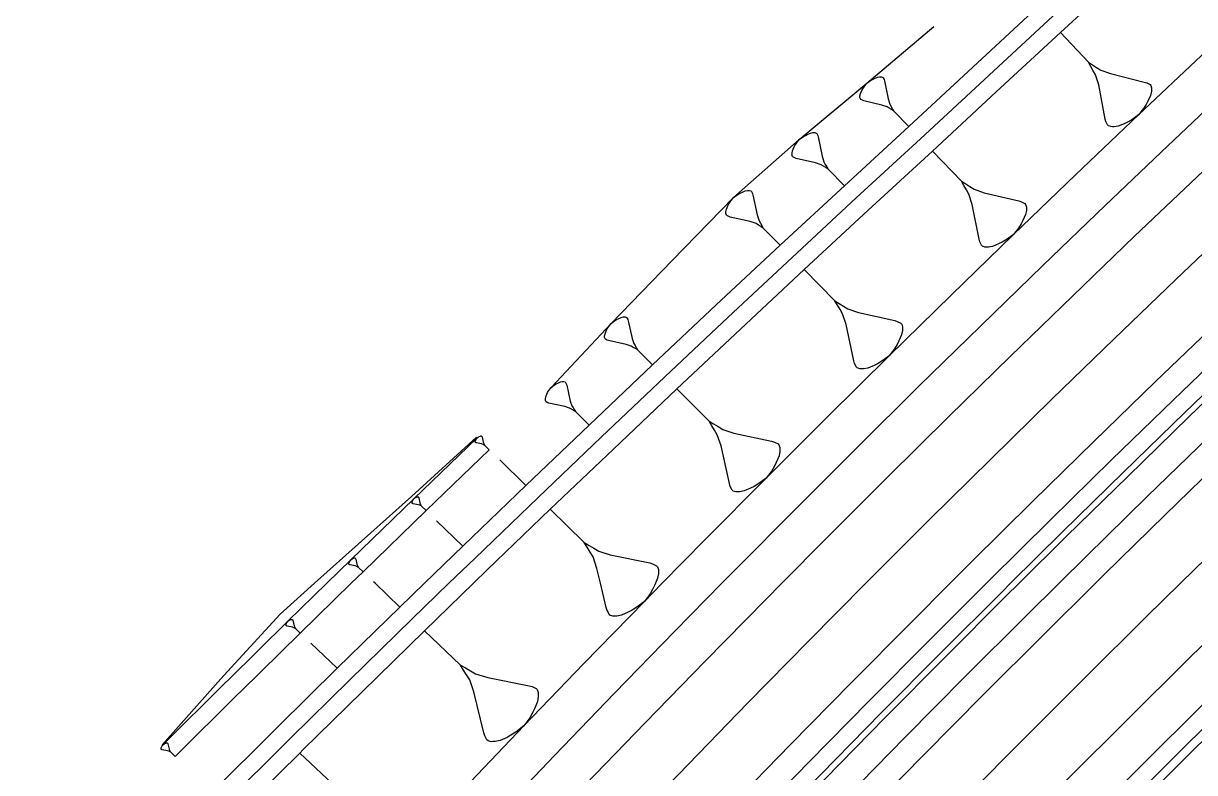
# Model space of a CAD drawing. Extents: x 386614 to 387594, y 803230 to 804419.
# Drawn here: x 387400 to 387468.7, y 804288.9 to 804332.8 of the extents above; entities that cross this region are included whole.
import ezdxf

# ---------------------------------------------------------------- set-up
doc = ezdxf.new("R2010")
doc.units = 0
doc.layers.get('0').update_dxf_attribs({"linetype": 'CONTINUOUS'})

msp = doc.modelspace()

# ---------------------------------------------------------------- linework, layer by layer
at = {"color": 7}
for p, q in [((387449.4935, 804329.3391), (387453.4334, 804332.6629)), ((387460.8513, 804332.3122), (387462.5048, 804330.5675)), ((387462.5048, 804330.5675), (387462.7436, 804330.4153)), ((387462.6439, 804330.3208), (387462.5048, 804330.5675)), ((387462.783, 804330.0742), (387462.6439, 804330.3208)), ((387462.7436, 804330.4153), (387462.9824, 804330.2632)), ((387449.8327, 804329.5654), (387449.9368, 804329.6151)), ((387449.8327, 804329.5654), (387449.9368, 804329.6151)), ((387449.9368, 804329.6151), (387450.1186, 804329.6893)), ((387449.9368, 804329.6151), (387450.1186, 804329.6893)), ((387450.1186, 804329.6893), (387450.2479, 804329.7129)), ((387450.1186, 804329.6893), (387450.2479, 804329.7129)), ((387450.2479, 804329.7129), (387450.2995, 804329.712)), ((387450.2479, 804329.7129), (387450.2995, 804329.712)), ((387450.2995, 804329.712), (387450.3511, 804329.7111)), ((387450.2995, 804329.712), (387450.3511, 804329.7111)), ((387450.3511, 804329.7111), (387450.428, 804329.684)), ((387450.3511, 804329.7111), (387450.428, 804329.684)), ((387450.428, 804329.684), (387450.4533, 804329.6578)), ((387450.428, 804329.684), (387450.4533, 804329.6578)), ((387450.4533, 804329.6578), (387450.5031, 804329.5537)), ((387450.4533, 804329.6578), (387450.5031, 804329.5537)), ((387462.9221, 804329.8276), (387462.783, 804330.0742)), ((387463.1006, 804329.2398), (387462.9221, 804329.8276)), ((387462.9824, 804330.2632), (387463.2212, 804330.111)), ((387463.2212, 804330.111), (387463.7985, 804329.9012)), ((387463.7985, 804329.9012), (387465.7772, 804329.4108)), ((387449.2023, 804328.9057), (387449.2557, 804329.008)), ((387449.2023, 804328.9057), (387449.2557, 804329.008)), ((387449.2557, 804329.008), (387449.3353, 804329.1355)), ((387449.2557, 804329.008), (387449.3353, 804329.1355)), ((387449.3353, 804329.1355), (387449.4935, 804329.3391)), ((387449.3353, 804329.1355), (387449.4935, 804329.3391)), ((387449.4935, 804329.3391), (387449.7025, 804329.4902)), ((387449.4935, 804329.3391), (387449.7025, 804329.4902)), ((387449.7025, 804329.4902), (387449.8327, 804329.5654)), ((387449.7025, 804329.4902), (387449.8327, 804329.5654)), ((387450.5031, 804329.5537), (387450.5275, 804329.4759)), ((387450.5031, 804329.5537), (387450.5275, 804329.4759)), ((387450.5275, 804329.4759), (387450.7412, 804328.4148)), ((387450.5275, 804329.4759), (387450.7412, 804328.4148)), ((387463.4841, 804327.2377), (387463.1006, 804329.2398)), ((387465.7772, 804329.4108), (387465.9215, 804329.3583)), ((387465.9215, 804329.3583), (387466.1131, 804329.256)), ((387466.1131, 804329.256), (387466.1603, 804329.2062)), ((387466.1603, 804329.2062), (387466.2049, 804329.0592)), ((387466.2023, 804328.9621), (387466.1997, 804328.865)), ((387466.2049, 804329.0592), (387466.2023, 804328.9621)), ((387449.0921, 804328.495), (387449.0929, 804328.5466)), ((387449.0921, 804328.495), (387449.0929, 804328.5466)), ((387449.1165, 804328.4172), (387449.0921, 804328.495)), ((387449.1165, 804328.4172), (387449.0921, 804328.495)), ((387449.0929, 804328.5466), (387449.0938, 804328.5981)), ((387449.0929, 804328.5466), (387449.0938, 804328.5981)), ((387449.0938, 804328.5981), (387449.1219, 804328.7266)), ((387449.0938, 804328.5981), (387449.1219, 804328.7266)), ((387449.1418, 804328.391), (387449.1165, 804328.4172)), ((387449.1418, 804328.391), (387449.1165, 804328.4172)), ((387449.1219, 804328.7266), (387449.2023, 804328.9057)), ((387449.1219, 804328.7266), (387449.2023, 804328.9057)), ((387449.2441, 804328.3376), (387449.1418, 804328.391)), ((387449.2441, 804328.3376), (387449.1418, 804328.391)), ((387449.321, 804328.3105), (387449.2441, 804328.3376)), ((387449.321, 804328.3105), (387449.2441, 804328.3376)), ((387450.374, 804328.0601), (387449.321, 804328.3105)), ((387450.374, 804328.0601), (387449.321, 804328.3105)), ((387450.7412, 804328.4148), (387450.839, 804328.1037)), ((387450.7412, 804328.4148), (387450.839, 804328.1037)), ((387465.9899, 804328.2877), (387465.8876, 804328.0961)), ((387466.1447, 804328.6236), (387465.9899, 804328.2877)), ((387466.1997, 804328.865), (387466.1447, 804328.6236)), ((387450.6816, 804327.9516), (387450.374, 804328.0601)), ((387450.6816, 804327.9516), (387450.374, 804328.0601)), ((387450.8092, 804327.8721), (387450.6816, 804327.9516)), ((387450.8092, 804327.8721), (387450.6816, 804327.9516)), ((387450.9368, 804327.7925), (387450.8092, 804327.8721)), ((387450.9368, 804327.7925), (387450.8092, 804327.8721)), ((387450.839, 804328.1037), (387450.9141, 804327.9734)), ((387450.839, 804328.1037), (387450.9141, 804327.9734)), ((387450.9141, 804327.9734), (387450.9892, 804327.8432)), ((387450.9141, 804327.9734), (387450.9892, 804327.8432)), ((387451.0643, 804327.7129), (387450.9368, 804327.7925)), ((387451.0643, 804327.7129), (387450.9368, 804327.7925)), ((387450.9892, 804327.8432), (387451.0643, 804327.7129)), ((387450.9892, 804327.8432), (387451.0643, 804327.7129)), ((387451.9511, 804326.7949), (387451.0643, 804327.7129)), ((387451.9511, 804326.7949), (387451.0643, 804327.7129)), ((387465.7354, 804327.8573), (387465.4337, 804327.4768)), ((387465.8876, 804328.0961), (387465.7354, 804327.8573)), ((387463.5287, 804327.0907), (387463.4841, 804327.2377)), ((387463.6206, 804326.894), (387463.5287, 804327.0907)), ((387463.6678, 804326.8441), (387463.6206, 804326.894)), ((387464.5941, 804326.965), (387464.2504, 804326.8285)), ((387464.7909, 804327.0568), (387464.5941, 804326.965)), ((387465.0375, 804327.1959), (387464.7909, 804327.0568)), ((387465.4337, 804327.4768), (387465.0375, 804327.1959)), ((387445.5296, 804326.0352), (387445.7527, 804326.1982)), ((387445.7527, 804326.1982), (387445.8919, 804326.2794)), ((387445.8919, 804326.2794), (387446.0031, 804326.3332)), ((387446.0031, 804326.3332), (387446.1975, 804326.4137)), ((387446.1975, 804326.4137), (387446.336, 804326.4396)), ((387446.336, 804326.4396), (387446.3913, 804326.4389)), ((387446.3913, 804326.4389), (387446.4465, 804326.4382)), ((387446.4465, 804326.4382), (387446.5291, 804326.4095)), ((387446.5291, 804326.4095), (387446.5564, 804326.3815)), ((387446.5564, 804326.3815), (387446.6102, 804326.2703)), ((387446.6102, 804326.2703), (387446.6368, 804326.1871)), ((387446.6368, 804326.1871), (387446.8712, 804325.0512)), ((387463.8121, 804326.7916), (387463.6678, 804326.8441)), ((387463.9092, 804326.789), (387463.8121, 804326.7916)), ((387464.0063, 804326.7864), (387463.9092, 804326.789)), ((387464.2504, 804326.8285), (387464.0063, 804326.7864)), ((387445.1345, 804325.377), (387445.2198, 804325.5694)), ((387445.2198, 804325.5694), (387445.2765, 804325.6792)), ((387445.2765, 804325.6792), (387445.3611, 804325.8163)), ((387445.3611, 804325.8163), (387445.5296, 804326.0352)), ((387445.1037, 804325.1287), (387445.1044, 804325.184)), ((387445.1303, 804325.0455), (387445.1037, 804325.1287)), ((387445.1044, 804325.184), (387445.1051, 804325.2392)), ((387445.1051, 804325.2392), (387445.1345, 804325.377)), ((387445.1576, 804325.0175), (387445.1303, 804325.0455)), ((387445.2674, 804324.9609), (387445.1576, 804325.0175)), ((387445.35, 804324.9322), (387445.2674, 804324.9609)), ((387446.4796, 804324.6693), (387445.35, 804324.9322)), ((387446.8712, 804325.0512), (387446.9775, 804324.7183)), ((387453.3405, 804325.3564), (387455.0522, 804323.5843)), ((387453.3405, 804325.3564), (387455.0522, 804323.5843)), ((387446.8097, 804324.5546), (387446.4796, 804324.6693)), ((387446.9468, 804324.47), (387446.8097, 804324.5546)), ((387447.0839, 804324.3854), (387446.9468, 804324.47)), ((387446.9775, 804324.7183), (387447.0587, 804324.5791)), ((387447.0587, 804324.5791), (387447.1398, 804324.44)), ((387447.221, 804324.3008), (387447.0839, 804324.3854)), ((387447.1398, 804324.44), (387447.221, 804324.3008)), ((387448.1758, 804323.3217), (387447.221, 804324.3008)), ((387455.0522, 804323.5843), (387455.2985, 804323.4307)), ((387455.1972, 804323.3329), (387455.0522, 804323.5843)), ((387455.0522, 804323.5843), (387455.2985, 804323.4307)), ((387455.1972, 804323.3329), (387455.0522, 804323.5843)), ((387455.2985, 804323.4307), (387455.5447, 804323.2771)), ((387455.2985, 804323.4307), (387455.5447, 804323.2771)), ((387441.6639, 804322.6262), (387441.8937, 804322.7958)), ((387441.8937, 804322.7958), (387442.0372, 804322.8803)), ((387442.0372, 804322.8803), (387442.1519, 804322.9366)), ((387442.1519, 804322.9366), (387442.3525, 804323.0207)), ((387442.3525, 804323.0207), (387442.4956, 804323.0481)), ((387442.4956, 804323.0481), (387442.5527, 804323.0477)), ((387442.5527, 804323.0477), (387442.6098, 804323.0472)), ((387442.6098, 804323.0472), (387442.6953, 804323.018)), ((387442.6953, 804323.018), (387442.7236, 804322.9892)), ((387442.7236, 804322.9892), (387442.7798, 804322.8745)), ((387442.7798, 804322.8745), (387442.8077, 804322.7886)), ((387442.8077, 804322.7886), (387443.0557, 804321.6155)), ((387455.3422, 804323.0814), (387455.1972, 804323.3329)), ((387455.3422, 804323.0814), (387455.1972, 804323.3329)), ((387455.4872, 804322.83), (387455.3422, 804323.0814)), ((387455.4872, 804322.83), (387455.3422, 804323.0814)), ((387455.6759, 804322.2294), (387455.4872, 804322.83)), ((387455.6759, 804322.2294), (387455.4872, 804322.83)), ((387455.5447, 804323.2771), (387455.791, 804323.1234)), ((387455.5447, 804323.2771), (387455.791, 804323.1234)), ((387455.791, 804323.1234), (387456.3847, 804322.914)), ((387455.791, 804323.1234), (387456.3847, 804322.914)), ((387456.3847, 804322.914), (387458.4174, 804322.4307)), ((387456.3847, 804322.914), (387458.4174, 804322.4307)), ((387441.2586, 804321.9438), (387441.3459, 804322.143)), ((387441.3459, 804322.143), (387441.4039, 804322.2568)), ((387441.4039, 804322.2568), (387441.4907, 804322.399)), ((387441.4907, 804322.399), (387441.6639, 804322.6262)), ((387456.0884, 804320.1811), (387455.6759, 804322.2294)), ((387456.0884, 804320.1811), (387455.6759, 804322.2294)), ((387458.4174, 804322.4307), (387458.5659, 804322.3784)), ((387458.4174, 804322.4307), (387458.5659, 804322.3784)), ((387458.5659, 804322.3784), (387458.7632, 804322.2754)), ((387458.5659, 804322.3784), (387458.7632, 804322.2754)), ((387458.7632, 804322.2754), (387458.8121, 804322.2248)), ((387458.7632, 804322.2754), (387458.8121, 804322.2248)), ((387458.8121, 804322.2248), (387458.8593, 804322.0746)), ((387458.8121, 804322.2248), (387458.8593, 804322.0746)), ((387458.8593, 804322.0746), (387458.8576, 804321.9751)), ((387458.8593, 804322.0746), (387458.8576, 804321.9751)), ((387441.2281, 804321.6869), (387441.2285, 804321.7441)), ((387441.256, 804321.601), (387441.2281, 804321.6869)), ((387441.2285, 804321.7441), (387441.229, 804321.8012)), ((387441.229, 804321.8012), (387441.2586, 804321.9438)), ((387441.2843, 804321.5722), (387441.256, 804321.601)), ((387441.3981, 804321.5142), (387441.2843, 804321.5722)), ((387441.4836, 804321.485), (387441.3981, 804321.5142)), ((387442.6526, 804321.2188), (387441.4836, 804321.485)), ((387443.0557, 804321.6155), (387443.1672, 804321.2719)), ((387458.8017, 804321.6276), (387458.6464, 804321.2818)), ((387458.8017, 804321.6276), (387458.6464, 804321.2818)), ((387458.8558, 804321.8755), (387458.8017, 804321.6276)), ((387458.8558, 804321.8755), (387458.8017, 804321.6276)), ((387458.8576, 804321.9751), (387458.8558, 804321.8755)), ((387458.8576, 804321.9751), (387458.8558, 804321.8755)), ((387442.9945, 804321.1018), (387442.6526, 804321.2188)), ((387443.1367, 804321.015), (387442.9945, 804321.1018)), ((387443.2788, 804320.9282), (387443.1367, 804321.015)), ((387443.1672, 804321.2719), (387443.2518, 804321.1284)), ((387443.2518, 804321.1284), (387443.3364, 804320.9849)), ((387443.4209, 804320.8414), (387443.2788, 804320.9282)), ((387443.3364, 804320.9849), (387443.4209, 804320.8414)), ((387444.4128, 804319.8339), (387443.4209, 804320.8414)), ((387458.3898, 804320.8382), (387458.0843, 804320.4452)), ((387458.3898, 804320.8382), (387458.0843, 804320.4452)), ((387458.5434, 804321.0844), (387458.3898, 804320.8382)), ((387458.5434, 804321.0844), (387458.3898, 804320.8382)), ((387458.6464, 804321.2818), (387458.5434, 804321.0844)), ((387458.6464, 804321.2818), (387458.5434, 804321.0844)), ((387456.1356, 804320.031), (387456.0884, 804320.1811)), ((387456.1356, 804320.031), (387456.0884, 804320.1811)), ((387456.2317, 804319.8302), (387456.1356, 804320.031)), ((387456.2317, 804319.8302), (387456.1356, 804320.031)), ((387457.4295, 804320.0085), (387457.2288, 804319.9124)), ((387457.4295, 804320.0085), (387457.2288, 804319.9124)), ((387457.681, 804320.1535), (387457.4295, 804320.0085)), ((387457.681, 804320.1535), (387457.4295, 804320.0085)), ((387458.0843, 804320.4452), (387457.681, 804320.1535)), ((387458.0843, 804320.4452), (387457.681, 804320.1535)), ((387456.2806, 804319.7795), (387456.2317, 804319.8302)), ((387456.2806, 804319.7795), (387456.2317, 804319.8302)), ((387456.429, 804319.7272), (387456.2806, 804319.7795)), ((387456.429, 804319.7272), (387456.2806, 804319.7795)), ((387456.5286, 804319.7254), (387456.429, 804319.7272)), ((387456.5286, 804319.7254), (387456.429, 804319.7272)), ((387456.6281, 804319.7237), (387456.5286, 804319.7254)), ((387456.6281, 804319.7237), (387456.5286, 804319.7254)), ((387456.8778, 804319.7692), (387456.6281, 804319.7237)), ((387456.8778, 804319.7692), (387456.6281, 804319.7237)), ((387457.2288, 804319.9124), (387456.8778, 804319.7692)), ((387457.2288, 804319.9124), (387456.8778, 804319.7692)), ((387445.816, 804318.4087), (387447.6151, 804316.5812)), ((387447.6151, 804316.5812), (387447.8729, 804316.4238)), ((387447.7685, 804316.321), (387447.6151, 804316.5812)), ((387447.9219, 804316.0607), (387447.7685, 804316.321)), ((387447.8729, 804316.4238), (387448.1308, 804316.2663)), ((387448.0753, 804315.8004), (387447.9219, 804316.0607)), ((387448.1308, 804316.2663), (387448.3886, 804316.1089)), ((387448.3886, 804316.1089), (387449.0087, 804315.8968)), ((387449.0087, 804315.8968), (387451.1292, 804315.4139)), ((387434.3331, 804315.0459), (387434.4835, 804315.2471)), ((387434.4835, 804315.2471), (387434.6842, 804315.3981)), ((387434.6842, 804315.3981), (387434.8096, 804315.4737)), ((387434.8096, 804315.4737), (387434.91, 804315.5241)), ((387434.91, 804315.5241), (387435.0857, 804315.5998)), ((387435.0857, 804315.5998), (387435.2113, 804315.6251)), ((387435.2113, 804315.6251), (387435.2615, 804315.6252)), ((387435.2615, 804315.6252), (387435.3117, 804315.6253)), ((387435.3117, 804315.6253), (387435.3871, 804315.6003)), ((387435.3871, 804315.6003), (387435.4123, 804315.5752)), ((387435.4123, 804315.5752), (387435.4627, 804315.4748)), ((387435.4627, 804315.4748), (387435.4879, 804315.3995)), ((387435.4879, 804315.3995), (387435.7158, 804314.3701)), ((387448.2777, 804315.1771), (387448.0753, 804315.8004)), ((387448.7274, 804313.0493), (387448.2777, 804315.1771)), ((387451.1292, 804315.4139), (387451.2842, 804315.3609)), ((387451.2842, 804315.3609), (387451.4907, 804315.2556)), ((387451.4907, 804315.2556), (387451.5421, 804315.2034)), ((387451.5421, 804315.2034), (387451.5927, 804315.0476)), ((387434.108, 804314.518), (387434.1329, 804314.6437)), ((387434.1081, 804314.4678), (387434.108, 804314.518)), ((387434.1329, 804314.6437), (387434.2079, 804314.8196)), ((387434.2079, 804314.8196), (387434.258, 804314.9202)), ((387434.258, 804314.9202), (387434.3331, 804315.0459)), ((387451.5372, 804314.5817), (387451.3789, 804314.2203)), ((387451.591, 804314.8403), (387451.5372, 804314.5817)), ((387451.5918, 804314.944), (387451.591, 804314.8403)), ((387451.5927, 804315.0476), (387451.5918, 804314.944)), ((387434.1081, 804314.4176), (387434.1081, 804314.4678)), ((387434.1334, 804314.3422), (387434.1081, 804314.4176)), ((387434.1586, 804314.3172), (387434.1334, 804314.3422)), ((387434.2591, 804314.2671), (387434.1586, 804314.3172)), ((387434.3345, 804314.2421), (387434.2591, 804314.2671)), ((387435.3647, 804314.0178), (387434.3345, 804314.2421)), ((387435.6663, 804313.9179), (387435.3647, 804314.0178)), ((387435.792, 804313.8427), (387435.6663, 804313.9179)), ((387435.7158, 804314.3701), (387435.8167, 804314.0688)), ((387435.9177, 804313.7676), (387435.792, 804313.8427)), ((387435.8167, 804314.0688), (387435.8923, 804313.9434)), ((387435.8923, 804313.9434), (387435.9679, 804313.8179)), ((387435.9679, 804313.8179), (387436.0434, 804313.6925)), ((387451.2737, 804314.0138), (387451.1163, 804313.756)), ((387451.3789, 804314.2203), (387451.2737, 804314.0138)), ((387436.0434, 804313.6925), (387435.9177, 804313.7676)), ((387436.9241, 804312.8149), (387436.0434, 804313.6925)), ((387450.8022, 804313.344), (387450.3853, 804313.0363)), ((387451.1163, 804313.756), (387450.8022, 804313.344)), ((387448.778, 804312.8935), (387448.7274, 804313.0493)), ((387448.88, 804312.6854), (387448.778, 804312.8935)), ((387448.9314, 804312.6332), (387448.88, 804312.6854)), ((387449.0864, 804312.5802), (387448.9314, 804312.6332)), ((387449.19, 804312.5794), (387449.0864, 804312.5802)), ((387449.2936, 804312.5786), (387449.19, 804312.5794)), ((387449.5531, 804312.6283), (387449.2936, 804312.5786)), ((387449.917, 804312.7809), (387449.5531, 804312.6283)), ((387450.125, 804312.8829), (387449.917, 804312.7809)), ((387450.3853, 804313.0363), (387450.125, 804312.8829)), ((387431.2627, 804311.694), (387431.3538, 804311.7403)), ((387431.3538, 804311.7403), (387431.5133, 804311.8099)), ((387431.5133, 804311.8099), (387431.6275, 804311.8335)), ((387431.6275, 804311.8335), (387431.6732, 804311.8338)), ((387431.6732, 804311.8338), (387431.7189, 804311.8341)), ((387431.7189, 804311.8341), (387431.7876, 804311.8116)), ((387431.7876, 804311.8116), (387431.8106, 804311.7889)), ((387431.8106, 804311.7889), (387431.8569, 804311.6978)), ((387430.6504, 804310.9357), (387430.7179, 804311.0961)), ((387430.7179, 804311.0961), (387430.7631, 804311.1879)), ((387430.7631, 804311.1879), (387430.8309, 804311.3026)), ((387430.8309, 804311.3026), (387430.9669, 804311.4863)), ((387430.9669, 804311.4863), (387431.1488, 804311.6246)), ((387431.1488, 804311.6246), (387431.2627, 804311.694)), ((387431.8569, 804311.6978), (387431.8802, 804311.6294)), ((387431.8802, 804311.6294), (387432.092, 804310.6936)), ((387438.3407, 804311.4031), (387440.234, 804309.5162)), ((387430.6283, 804310.8213), (387430.6504, 804310.9357)), ((387430.6286, 804310.7756), (387430.6283, 804310.8213)), ((387430.6289, 804310.7298), (387430.6286, 804310.7756)), ((387430.6522, 804310.6614), (387430.6289, 804310.7298)), ((387430.6752, 804310.6387), (387430.6522, 804310.6614)), ((387430.7669, 804310.5936), (387430.6752, 804310.6387)), ((387430.8356, 804310.5712), (387430.7669, 804310.5936)), ((387431.7741, 804310.3715), (387430.8356, 804310.5712)), ((387432.049, 804310.2819), (387431.7741, 804310.3715)), ((387432.092, 804310.6936), (387432.1852, 804310.4199)), ((387432.1852, 804310.4199), (387432.2545, 804310.3061)), ((387432.1637, 804310.2141), (387432.049, 804310.2819)), ((387432.2784, 804310.1462), (387432.1637, 804310.2141)), ((387432.2545, 804310.3061), (387432.3238, 804310.1922)), ((387432.3931, 804310.0784), (387432.2784, 804310.1462)), ((387432.3238, 804310.1922), (387432.3931, 804310.0784)), ((387433.1983, 804309.2836), (387432.3931, 804310.0784)), ((387440.234, 804309.5162), (387440.5043, 804309.3546)), ((387440.3965, 804309.2464), (387440.234, 804309.5162)), ((387440.559, 804308.9767), (387440.3965, 804309.2464)), ((387440.5043, 804309.3546), (387440.7746, 804309.1931)), ((387440.7746, 804309.1931), (387441.0449, 804309.0315)), ((387441.0449, 804309.0315), (387441.6933, 804308.8166)), ((387426.518, 804308.3217), (387426.5249, 804308.3583)), ((387426.5182, 804308.3071), (387426.518, 804308.3217)), ((387426.5183, 804308.2926), (387426.5182, 804308.3071)), ((387426.5249, 804308.3583), (387426.5462, 804308.4095)), ((387426.5462, 804308.4095), (387426.5604, 804308.4388)), ((387426.5604, 804308.4388), (387426.5819, 804308.4755)), ((387426.5819, 804308.4755), (387426.625, 804308.5343)), ((387426.625, 804308.5343), (387426.6828, 804308.5787)), ((387426.6828, 804308.5787), (387426.719, 804308.601)), ((387426.719, 804308.601), (387426.748, 804308.6159)), ((387426.748, 804308.6159), (387426.7988, 804308.6384)), ((387426.7988, 804308.6384), (387426.8351, 804308.6461)), ((387426.8351, 804308.6461), (387426.8497, 804308.6462)), ((387426.8497, 804308.6462), (387426.8643, 804308.6464)), ((387426.8643, 804308.6464), (387426.8862, 804308.6393)), ((387426.8862, 804308.6393), (387426.8936, 804308.6321)), ((387426.8936, 804308.6321), (387426.9085, 804308.6031)), ((387426.9085, 804308.6031), (387426.916, 804308.5814)), ((387426.916, 804308.5814), (387426.985, 804308.2832)), ((387440.7215, 804308.7069), (387440.559, 804308.9767)), ((387440.9386, 804308.0593), (387440.7215, 804308.7069)), ((387441.6933, 804308.8166), (387443.9083, 804308.3344)), ((387443.9083, 804308.3344), (387444.0704, 804308.2806)), ((387426.5259, 804308.2708), (387426.5183, 804308.2926)), ((387426.5332, 804308.2636), (387426.5259, 804308.2708)), ((387426.5625, 804308.2493), (387426.5332, 804308.2636)), ((387426.5845, 804308.2423), (387426.5625, 804308.2493)), ((387426.8841, 804308.18), (387426.5845, 804308.2423)), ((387426.9719, 804308.1519), (387426.8841, 804308.18)), ((387427.0086, 804308.1304), (387426.9719, 804308.1519)), ((387426.985, 804308.2832), (387427.0151, 804308.1961)), ((387427.0453, 804308.1089), (387427.0086, 804308.1304)), ((387427.0151, 804308.1961), (387427.0374, 804308.1599)), ((387427.0374, 804308.1599), (387427.0597, 804308.1237)), ((387427.082, 804308.0875), (387427.0453, 804308.1089)), ((387427.0597, 804308.1237), (387427.082, 804308.0875)), ((387427.34, 804307.8352), (387427.082, 804308.0875)), ((387441.4284, 804305.846), (387440.9386, 804308.0593)), ((387444.0704, 804308.2806), (387444.2866, 804308.173)), ((387444.2866, 804308.173), (387444.3407, 804308.1191)), ((387444.3407, 804308.1191), (387444.395, 804307.9572)), ((387444.3954, 804307.7412), (387444.3418, 804307.4711)), ((387444.395, 804307.9572), (387444.3952, 804307.8492)), ((387444.3952, 804307.8492), (387444.3954, 804307.7412)), ((387444.1805, 804307.0928), (387444.0728, 804306.8766)), ((387444.3418, 804307.4711), (387444.1805, 804307.0928)), ((387443.9113, 804306.6063), (387443.588, 804306.1737)), ((387444.0728, 804306.8766), (387443.9113, 804306.6063)), ((387441.4827, 804305.684), (387441.4284, 804305.846)), ((387441.5911, 804305.4682), (387441.4827, 804305.684)), ((387442.6709, 804305.5781), (387442.2932, 804305.4154)), ((387442.8868, 804305.6864), (387442.6709, 804305.5781)), ((387443.1565, 804305.8489), (387442.8868, 804305.6864)), ((387443.588, 804306.1737), (387443.1565, 804305.8489)), ((387422.8468, 804304.8647), (387422.8681, 804304.9015)), ((387422.8681, 804304.9015), (387422.9109, 804304.9605)), ((387422.9109, 804304.9605), (387422.9685, 804305.0052)), ((387422.9685, 804305.0052), (387423.0046, 804305.0276)), ((387423.0046, 804305.0276), (387423.0335, 804305.0427)), ((387423.0335, 804305.0427), (387423.0842, 804305.0654)), ((387423.0842, 804305.0654), (387423.1205, 804305.0732)), ((387423.1205, 804305.0732), (387423.1351, 804305.0735)), ((387423.1351, 804305.0735), (387423.1496, 804305.0737)), ((387423.1496, 804305.0737), (387423.1716, 804305.0668)), ((387423.1716, 804305.0668), (387423.179, 804305.0596)), ((387423.179, 804305.0596), (387423.1941, 804305.0307)), ((387423.1941, 804305.0307), (387423.2017, 804305.0089)), ((387423.2017, 804305.0089), (387423.2721, 804304.7111)), ((387441.6452, 804305.4143), (387441.5911, 804305.4682)), ((387441.8073, 804305.3606), (387441.6452, 804305.4143)), ((387441.9153, 804305.3608), (387441.8073, 804305.3606)), ((387442.0233, 804305.3609), (387441.9153, 804305.3608)), ((387442.2932, 804305.4154), (387442.0233, 804305.3609)), ((387422.8049, 804304.7474), (387422.8116, 804304.784)), ((387422.8052, 804304.7328), (387422.8049, 804304.7474)), ((387422.8054, 804304.7183), (387422.8052, 804304.7328)), ((387422.813, 804304.6965), (387422.8054, 804304.7183)), ((387422.8116, 804304.784), (387422.8327, 804304.8353)), ((387422.8204, 804304.6893), (387422.813, 804304.6965)), ((387422.8498, 804304.6752), (387422.8204, 804304.6893)), ((387422.8327, 804304.8353), (387422.8468, 804304.8647)), ((387422.8718, 804304.6683), (387422.8498, 804304.6752)), ((387423.1717, 804304.6075), (387422.8718, 804304.6683)), ((387423.2596, 804304.5797), (387423.1717, 804304.6075)), ((387423.2964, 804304.5584), (387423.2596, 804304.5797)), ((387423.2721, 804304.7111), (387423.3027, 804304.6241)), ((387423.3332, 804304.5371), (387423.2964, 804304.5584)), ((387423.3027, 804304.6241), (387423.3251, 804304.588)), ((387423.3251, 804304.588), (387423.3476, 804304.5519)), ((387423.37, 804304.5159), (387423.3332, 804304.5371)), ((387423.3476, 804304.5519), (387423.37, 804304.5159)), ((387423.6292, 804304.2648), (387423.37, 804304.5159)), ((387430.915, 804304.3396), (387432.9094, 804302.3895)), ((387433.0817, 804302.1097), (387432.9094, 804302.3895)), ((387432.9094, 804302.3895), (387433.1931, 804302.2236)), ((387433.1931, 804302.2236), (387433.4767, 804302.0577)), ((387419.2668, 804301.4172), (387419.3028, 804301.4398)), ((387419.3028, 804301.4398), (387419.3316, 804301.455)), ((387419.3316, 804301.455), (387419.3822, 804301.4779)), ((387419.3822, 804301.4779), (387419.4185, 804301.4859)), ((387419.4185, 804301.4859), (387419.433, 804301.4862)), ((387419.433, 804301.4862), (387419.4476, 804301.4865)), ((387419.4476, 804301.4865), (387419.4696, 804301.4797)), ((387419.4696, 804301.4797), (387419.4771, 804301.4726)), ((387419.4771, 804301.4726), (387419.4923, 804301.4437)), ((387419.4923, 804301.4437), (387419.5, 804301.422)), ((387433.2539, 804301.8298), (387433.0817, 804302.1097)), ((387433.4261, 804301.5499), (387433.2539, 804301.8298)), ((387433.6591, 804300.8763), (387433.4261, 804301.5499)), ((387433.4767, 804302.0577), (387433.7604, 804301.8919)), ((387433.7604, 804301.8919), (387434.4391, 804301.674)), ((387434.4391, 804301.674), (387436.7552, 804301.1928)), ((387419.1044, 804301.1586), (387419.111, 804301.1952)), ((387419.1047, 804301.144), (387419.1044, 804301.1586)), ((387419.1051, 804301.1295), (387419.1047, 804301.144)), ((387419.1128, 804301.1077), (387419.1051, 804301.1295)), ((387419.111, 804301.1952), (387419.1318, 804301.2467)), ((387419.1202, 804301.1006), (387419.1128, 804301.1077)), ((387419.1497, 804301.0866), (387419.1202, 804301.1006)), ((387419.1318, 804301.2467), (387419.1458, 804301.2761)), ((387419.1458, 804301.2761), (387419.1669, 804301.313)), ((387419.1717, 804301.0798), (387419.1497, 804301.0866)), ((387419.1669, 804301.313), (387419.2094, 804301.3722)), ((387419.4719, 804301.0204), (387419.1717, 804301.0798)), ((387419.2094, 804301.3722), (387419.2668, 804301.4172)), ((387419.5599, 804300.9931), (387419.4719, 804301.0204)), ((387419.5, 804301.422), (387419.5718, 804301.1246)), ((387419.5968, 804300.972), (387419.5599, 804300.9931)), ((387419.5718, 804301.1246), (387419.6028, 804301.0377)), ((387419.6337, 804300.9509), (387419.5968, 804300.972)), ((387419.6028, 804301.0377), (387419.6254, 804301.0017)), ((387419.6254, 804301.0017), (387419.648, 804300.9657)), ((387419.6706, 804300.9297), (387419.6337, 804300.9509)), ((387419.648, 804300.9657), (387419.6706, 804300.9297)), ((387419.931, 804300.68), (387419.6706, 804300.9297)), ((387433.8618, 804300), (387433.6591, 804300.8763)), ((387436.7552, 804301.1928), (387436.9249, 804301.1384)), ((387436.9249, 804301.1384), (387437.1516, 804301.0282)), ((387437.1516, 804301.0282), (387437.2086, 804300.9725)), ((387437.2086, 804300.9725), (387437.2668, 804300.8041)), ((387437.2668, 804300.8041), (387437.2681, 804300.6914)), ((387437.2162, 804300.2963), (387437.0931, 804300)), ((387437.2693, 804300.5787), (387437.2162, 804300.2963)), ((387437.2681, 804300.6914), (387437.2693, 804300.5787)), ((387434.1922, 804298.5716), (387433.8618, 804300)), ((387436.7755, 804299.3896), (387436.4424, 804298.935)), ((387436.9414, 804299.6733), (387436.7755, 804299.3896)), ((387437.0515, 804299.8999), (387436.9414, 804299.6733)), ((387437.0931, 804300), (387437.0515, 804299.8999)), ((387436.4424, 804298.935), (387435.9954, 804298.5918)), ((387434.2505, 804298.4032), (387434.1922, 804298.5716)), ((387434.3657, 804298.179), (387434.2505, 804298.4032)), ((387434.4227, 804298.1233), (387434.3657, 804298.179)), ((387434.5924, 804298.0689), (387434.4227, 804298.1233)), ((387434.7051, 804298.0701), (387434.5924, 804298.0689)), ((387434.8178, 804298.0714), (387434.7051, 804298.0701)), ((387435.0989, 804298.1309), (387434.8178, 804298.0714)), ((387435.4914, 804298.3044), (387435.0989, 804298.1309)), ((387435.7156, 804298.4196), (387435.4914, 804298.3044)), ((387435.9954, 804298.5918), (387435.7156, 804298.4196)), ((387415.4166, 804297.5553), (387415.423, 804297.592)), ((387415.417, 804297.5408), (387415.4166, 804297.5553)), ((387415.4174, 804297.5262), (387415.417, 804297.5408)), ((387415.4252, 804297.5045), (387415.4174, 804297.5262)), ((387415.423, 804297.592), (387415.4435, 804297.6435)), ((387415.4327, 804297.4974), (387415.4252, 804297.5045)), ((387415.4622, 804297.4836), (387415.4327, 804297.4974)), ((387415.4435, 804297.6435), (387415.4574, 804297.6731)), ((387415.4574, 804297.6731), (387415.4783, 804297.7101)), ((387415.4842, 804297.4769), (387415.4622, 804297.4836)), ((387415.4783, 804297.7101), (387415.5205, 804297.7695)), ((387415.7847, 804297.4189), (387415.4842, 804297.4769)), ((387415.5205, 804297.7695), (387415.5777, 804297.8147)), ((387415.5777, 804297.8147), (387415.6136, 804297.8375)), ((387415.6136, 804297.8375), (387415.6424, 804297.8528)), ((387415.6424, 804297.8528), (387415.6928, 804297.876)), ((387415.6928, 804297.876), (387415.7291, 804297.8842)), ((387415.7291, 804297.8842), (387415.7436, 804297.8845)), ((387415.7436, 804297.8845), (387415.7582, 804297.8849)), ((387415.7582, 804297.8849), (387415.7803, 804297.8782)), ((387415.7803, 804297.8782), (387415.7877, 804297.8711)), ((387415.8729, 804297.392), (387415.7847, 804297.4189)), ((387415.7877, 804297.8711), (387415.8031, 804297.8423)), ((387415.8031, 804297.8423), (387415.8109, 804297.8206)), ((387415.8109, 804297.8206), (387415.8841, 804297.5235)), ((387415.9099, 804297.3711), (387415.8729, 804297.392)), ((387415.8841, 804297.5235), (387415.9155, 804297.4368)), ((387415.9469, 804297.3501), (387415.9099, 804297.3711)), ((387415.9155, 804297.4368), (387415.9383, 804297.4009)), ((387415.9383, 804297.4009), (387415.9611, 804297.3651)), ((387415.9839, 804297.3292), (387415.9469, 804297.3501)), ((387415.9611, 804297.3651), (387415.9839, 804297.3292)), ((387416.2454, 804297.0806), (387415.9839, 804297.3292)), ((387423.5392, 804297.2186), (387425.6417, 804295.2016)), ((387425.6417, 804295.2016), (387425.9396, 804295.0311)), ((387425.8243, 804294.911), (387425.6417, 804295.2016)), ((387426.007, 804294.6204), (387425.8243, 804294.911)), ((387425.9396, 804295.0311), (387426.2375, 804294.8607)), ((387426.1897, 804294.3298), (387426.007, 804294.6204)), ((387426.2375, 804294.8607), (387426.5354, 804294.6903)), ((387426.5354, 804294.6903), (387427.2465, 804294.4695)), ((387426.4397, 804293.6285), (387426.1897, 804294.3298)), ((387427.2465, 804294.4695), (387429.6704, 804293.99)), ((387429.6704, 804293.99), (387429.8481, 804293.9348)), ((387429.8481, 804293.9348), (387430.086, 804293.822)), ((387427.0195, 804291.2267), (387426.4397, 804293.6285)), ((387430.086, 804293.822), (387430.1461, 804293.7643)), ((387430.1461, 804293.7643), (387430.2086, 804293.589)), ((387430.2135, 804293.3536), (387430.1607, 804293.0581)), ((387430.2086, 804293.589), (387430.211, 804293.4713)), ((387430.211, 804293.4713), (387430.2135, 804293.3536)), ((387429.9927, 804292.6425), (387429.8799, 804292.4047)), ((387430.1607, 804293.0581), (387429.9927, 804292.6425)), ((387429.7095, 804292.1068), (387429.3661, 804291.6286)), ((387429.8799, 804292.4047), (387429.7095, 804292.1068)), ((387427.082, 804291.0513), (387427.0195, 804291.2267)), ((387428.9027, 804291.2658), (387428.6121, 804291.0831)), ((387429.3661, 804291.6286), (387428.9027, 804291.2658)), ((387408.1208, 804290.4216), (387408.1414, 804290.4588)), ((387408.1414, 804290.4588), (387408.1831, 804290.5186)), ((387408.1831, 804290.5186), (387408.2398, 804290.5644)), ((387408.2398, 804290.5644), (387408.2755, 804290.5875)), ((387408.2755, 804290.5875), (387408.3041, 804290.6031)), ((387408.3041, 804290.6031), (387408.3543, 804290.6267)), ((387408.3543, 804290.6267), (387408.3905, 804290.6353)), ((387408.3905, 804290.6353), (387408.4051, 804290.6358)), ((387408.4051, 804290.6358), (387408.4196, 804290.6363)), ((387408.4196, 804290.6363), (387408.4418, 804290.6298)), ((387408.4418, 804290.6298), (387408.4493, 804290.6228)), ((387408.4493, 804290.6228), (387408.4649, 804290.5941)), ((387408.4649, 804290.5941), (387408.4729, 804290.5725)), ((387408.4729, 804290.5725), (387408.549, 804290.2761)), ((387427.2046, 804290.8184), (387427.082, 804291.0513)), ((387427.2646, 804290.7607), (387427.2046, 804290.8184)), ((387427.4424, 804290.7056), (387427.2646, 804290.7607)), ((387427.5601, 804290.708), (387427.4424, 804290.7056)), ((387427.6778, 804290.7104), (387427.5601, 804290.708)), ((387427.9709, 804290.7754), (387427.6778, 804290.7104)), ((387428.3791, 804290.9605), (387427.9709, 804290.7754)), ((387428.6121, 804291.0831), (387428.3791, 804290.9605)), ((387408.0812, 804290.3035), (387408.0872, 804290.3402)), ((387408.0817, 804290.2889), (387408.0812, 804290.3035)), ((387408.0822, 804290.2744), (387408.0817, 804290.2889)), ((387408.0903, 804290.2528), (387408.0822, 804290.2744)), ((387408.0872, 804290.3402), (387408.1073, 804290.3919)), ((387408.0978, 804290.2457), (387408.0903, 804290.2528)), ((387408.1275, 804290.2322), (387408.0978, 804290.2457)), ((387408.1073, 804290.3919), (387408.1208, 804290.4216)), ((387408.1496, 804290.2257), (387408.1275, 804290.2322)), ((387408.4506, 804290.1706), (387408.1496, 804290.2257)), ((387408.539, 804290.1445), (387408.4506, 804290.1706)), ((387408.5762, 804290.1239), (387408.539, 804290.1445)), ((387408.549, 804290.2761), (387408.5812, 804290.1897)), ((387408.6134, 804290.1033), (387408.5762, 804290.1239)), ((387408.5812, 804290.1897), (387408.6043, 804290.1541)), ((387408.6043, 804290.1541), (387408.6275, 804290.1184)), ((387408.6506, 804290.0827), (387408.6134, 804290.1033)), ((387408.6275, 804290.1184), (387408.6506, 804290.0827)), ((387408.9145, 804289.8367), (387408.6506, 804290.0827)), ((387416.2135, 804290.04), (387418.4312, 804287.9527))]:
    msp.add_line(p, q, dxfattribs=at)
at = {"color": 1}
for p, q in [((387429.485, 804305.7379), (387427.955, 804307.2338)), ((387425.7842, 804302.1777), (387424.2471, 804303.6664)), ((387420.6398, 804300), (387420.5518, 804300.0845)), ((387422.0959, 804298.6031), (387420.6398, 804300)), ((387418.4202, 804295.0141), (387416.869, 804296.4881))]:
    msp.add_line(p, q, dxfattribs=at)
at = {"color": 1, "linetype": 'CONTINUOUS'}
for points in [[(387451.9511, 804326.7949), (387455.707, 804330.2865), (387459.4756, 804333.7639), (387463.2567, 804337.227), (387467.0503, 804340.6757), (387470.8563, 804344.1101), (387474.6748, 804347.5301), (387478.5058, 804350.9357), (387482.3491, 804354.3269), (387486.2047, 804357.7037), (387490.0727, 804361.0659), (387493.9529, 804364.4137), (387497.8455, 804367.747), (387500, 804369.5782)], [(387437.4887, 804300), (387440.0066, 804302.5629), (387443.588, 804306.1737), (387447.1865, 804309.7674), (387450.8022, 804313.344), (387454.4348, 804316.9033), (387458.0843, 804320.4452), (387461.7506, 804323.9697), (387465.4337, 804327.4768), (387469.1335, 804330.9662), (387472.8498, 804334.4381), (387476.5826, 804337.8921), (387480.3318, 804341.3284), (387484.0973, 804344.7467), (387487.8791, 804348.1471), (387491.677, 804351.5295), (387495.491, 804354.8937), (387499.321, 804358.2397), (387500, 804358.8273)], [(387457.9308, 804300), (387460.9748, 804303.0111), (387464.5581, 804306.5221), (387468.1581, 804310.016), (387471.7746, 804313.4926), (387475.4077, 804316.9521), (387479.0572, 804320.3942), (387482.7231, 804323.8188), (387486.4052, 804327.226), (387490.1035, 804330.6156), (387493.8179, 804333.9875), (387497.5484, 804337.3418), (387500, 804339.5252)], [(387458.4285, 804300), (387461.2203, 804302.7617), (387464.8024, 804306.2715), (387468.4012, 804309.7642), (387472.0166, 804313.2397), (387475.6485, 804316.698), (387479.2968, 804320.139), (387482.9614, 804323.5625), (387486.6423, 804326.9685), (387490.3394, 804330.357), (387494.0526, 804333.7278), (387497.7817, 804337.081), (387500, 804339.0565)], [(387423.5372, 804300), (387425.7842, 804302.1777), (387429.485, 804305.7379), (387433.1983, 804309.2836), (387436.9241, 804312.8149), (387440.6622, 804316.3316), (387444.4128, 804319.8339), (387448.1758, 804323.3217), (387451.9511, 804326.7949)], [(387419.2348, 804300), (387419.931, 804300.68), (387423.6292, 804304.2648), (387427.34, 804307.8352)], [(387400, 804237.6586), (387402.6878, 804240.7865), (387405.9755, 804244.5757), (387409.2811, 804248.3492), (387412.6047, 804252.107), (387415.9462, 804255.8489), (387419.3054, 804259.5748), (387422.6823, 804263.2847), (387426.0769, 804266.9784), (387429.489, 804270.656), (387432.9185, 804274.3173), (387433.0944, 804274.504), (387436.3655, 804277.9622), (387439.8298, 804281.5906), (387443.3113, 804285.2025), (387446.81, 804288.7978), (387450.3258, 804292.3764), (387453.8586, 804295.9382), (387457.4083, 804299.4831), (387457.9308, 804300)], [(387400, 804237.1215), (387402.9528, 804240.5577), (387406.2393, 804244.3457), (387409.5439, 804248.118), (387412.8663, 804251.8745), (387416.2067, 804255.6151), (387419.5648, 804259.3398), (387422.9406, 804263.0485), (387426.334, 804266.741), (387429.745, 804270.4173), (387433.1734, 804274.0774), (387433.3492, 804274.2641), (387436.6192, 804277.7211), (387440.0824, 804281.3483), (387443.5628, 804284.959), (387447.0603, 804288.5531), (387450.5749, 804292.1305), (387454.1065, 804295.6911), (387457.655, 804299.2349), (387458.4285, 804300)], [(387400, 804259.7421), (387401.7664, 804261.7392), (387405.1538, 804265.5326), (387408.5592, 804269.3098), (387411.9826, 804273.0707), (387415.4239, 804276.8153), (387418.883, 804280.5435), (387422.3598, 804284.2552), (387422.538, 804284.4445), (387425.8542, 804287.9502), (387429.3661, 804291.6286), (387432.8956, 804295.2902), (387436.4424, 804298.935), (387437.4887, 804300)], [(387400, 804276.5516), (387400.2644, 804276.8241), (387403.8624, 804280.4976), (387407.4773, 804284.1533), (387411.1089, 804287.791), (387414.7571, 804291.4108), (387414.9441, 804291.5954), (387418.4202, 804295.0141), (387422.0959, 804298.6031), (387423.5372, 804300)], [(387408.9145, 804289.8367), (387412.5725, 804293.4669), (387412.76, 804293.652), (387416.2454, 804297.0806), (387419.2348, 804300)], [(387400, 804215.9383), (387400.4876, 804216.5281), (387403.6597, 804220.3281), (387406.85, 804224.1129), (387410.0582, 804227.8825), (387413.2843, 804231.6368), (387416.5282, 804235.3757), (387419.79, 804239.0991), (387423.0694, 804242.8069), (387426.3664, 804246.4991), (387429.681, 804250.1755), (387433.013, 804253.8361), (387436.3625, 804257.4807), (387439.7292, 804261.1094), (387443.1132, 804264.7221), (387443.2867, 804264.9063), (387446.5144, 804268.3185), (387449.9327, 804271.8987), (387453.3679, 804275.4626), (387456.8201, 804279.0101), (387460.2892, 804282.5412), (387463.775, 804286.0556), (387467.2775, 804289.5535), (387470.0915, 804292.3397)], [(387404.0428, 804220.0068), (387407.2315, 804223.7898), (387410.4382, 804227.5576), (387413.6627, 804231.3101), (387416.9051, 804235.0471), (387420.1653, 804238.7687), (387423.4431, 804242.4748), (387426.7386, 804246.1651), (387430.0515, 804249.8398), (387433.382, 804253.4986), (387436.7298, 804257.1415), (387440.095, 804260.7685), (387443.4773, 804264.3794), (387443.6507, 804264.5635), (387446.8769, 804267.9741), (387450.2935, 804271.5526), (387453.7271, 804275.1148), (387457.1776, 804278.6606), (387460.645, 804282.1899), (387464.1291, 804285.7027), (387467.63, 804289.1988), (387470.4426, 804291.9837)]]:
    msp.add_lwpolyline(points, dxfattribs=at)
at = {"color": 7, "linetype": 'CONTINUOUS'}
for points in [[(387500, 804368.2658), (387498.498, 804366.9892), (387494.6091, 804363.6591), (387490.7324, 804360.3144), (387486.868, 804356.9553), (387483.0159, 804353.5817), (387479.1762, 804350.1937), (387475.3488, 804346.7913), (387471.5338, 804343.3745), (387467.7312, 804339.9434), (387463.9411, 804336.4979), (387460.1634, 804333.0381), (387456.3983, 804329.564), (387452.6458, 804326.0756)], [(387453.3405, 804325.3564), (387457.0897, 804328.8414), (387460.8513, 804332.3122), (387464.6255, 804335.7688), (387468.4121, 804339.211), (387472.2112, 804342.6389), (387476.0227, 804346.0525), (387479.8465, 804349.4517), (387483.6828, 804352.8365), (387487.5313, 804356.2069), (387491.3921, 804359.5629), (387495.2652, 804362.9044), (387499.1505, 804366.2315), (387500, 804366.9534)], [(387444.5069, 804300), (387447.1296, 804302.6442), (387450.7113, 804306.2211), (387454.31, 804309.7809), (387457.9256, 804313.3235), (387461.558, 804316.8489), (387465.2072, 804320.357), (387468.873, 804323.8476), (387472.5554, 804327.3207), (387476.2544, 804330.7763), (387479.9697, 804334.2141), (387483.7014, 804337.6343), (387487.4493, 804341.0367), (387491.2133, 804344.4211), (387494.9935, 804347.7877), (387498.7896, 804351.1361), (387500, 804352.1936)], [(387449.4365, 804300), (387449.6087, 804300.1736), (387453.1786, 804303.7387), (387456.7654, 804307.2868), (387460.3691, 804310.8177), (387463.9896, 804314.3315), (387467.6268, 804317.828), (387471.2805, 804321.3071), (387474.9508, 804324.7688), (387478.6376, 804328.213), (387482.3407, 804331.6396), (387486.06, 804335.0485), (387489.7956, 804338.4396), (387493.5473, 804341.813), (387497.315, 804345.1684), (387500, 804347.5368)], [(387454.3879, 804300), (387455.6459, 804301.2563), (387459.2209, 804304.7926), (387462.8127, 804308.3119), (387466.4212, 804311.8141), (387470.0463, 804315.299), (387473.688, 804318.7667), (387477.3462, 804322.2169), (387481.0208, 804325.6497), (387484.7117, 804329.065), (387488.4187, 804332.4626), (387492.142, 804335.8426), (387495.8812, 804339.2048), (387499.6365, 804342.5491), (387500, 804342.8698)], [(387462.9076, 804300), (387463.4303, 804300.517), (387467.0016, 804304.0163), (387470.5897, 804307.4986), (387474.1942, 804310.9637), (387477.8152, 804314.4116), (387481.4526, 804317.8423), (387485.1063, 804321.2556), (387488.7762, 804324.6514), (387492.4622, 804328.0298), (387496.1643, 804331.3905), (387499.8823, 804334.7336), (387500, 804334.8384)], [(387467.9036, 804300), (387469.4452, 804301.5105), (387473.0212, 804304.9811), (387476.6138, 804308.4347), (387480.2227, 804311.8712), (387483.848, 804315.2904), (387487.4895, 804318.6923), (387491.1472, 804322.0768), (387494.8209, 804325.4439), (387498.5106, 804328.7935), (387500, 804330.1326)], [(387430.9667, 804311.4865), (387434.4838, 804315.2468), (387438.0667, 804318.9431), (387441.6637, 804322.6264), (387445.5295, 804326.0353), (387449.4934, 804329.3393)], [(387424.9733, 804300), (387426.5025, 804301.482), (387430.2, 804305.0388), (387433.91, 804308.5811), (387437.6324, 804312.109), (387441.3672, 804315.6224), (387445.1144, 804319.1213), (387448.8739, 804322.6057), (387452.6458, 804326.0756)], [(387426.4094, 804300), (387427.2208, 804300.7863), (387430.915, 804304.3396), (387434.6216, 804307.8786), (387438.3407, 804311.4031), (387442.0721, 804314.9131), (387445.816, 804318.4087), (387449.5721, 804321.8898), (387453.3405, 804325.3564)], [(387417.0896, 804300), (387418.9274, 804301.6428), (387422.7653, 804305.1015), (387426.5903, 804308.5682)], [(387417.8044, 804300), (387419.2094, 804301.3722), (387422.9109, 804304.9605), (387426.625, 804308.5343)], [(387400, 804246.844), (387401.4529, 804248.5185), (387404.7774, 804252.3136), (387408.1199, 804256.0927), (387411.4804, 804259.8559), (387414.8587, 804263.6031), (387418.2549, 804267.3341), (387421.6687, 804271.0489), (387425.1003, 804274.7474), (387428.5494, 804278.4295), (387428.7262, 804278.6173), (387432.016, 804282.0952), (387435.5, 804285.7443), (387439.0014, 804289.3767), (387442.52, 804292.9925), (387446.0558, 804296.5915), (387449.4365, 804300)], [(387400, 804226.8475), (387401.5084, 804228.6371), (387404.7382, 804232.4321), (387407.9861, 804236.2116), (387411.2519, 804239.9757), (387414.5356, 804243.7242), (387417.8371, 804247.4569), (387421.1563, 804251.174), (387424.4932, 804254.8751), (387427.8477, 804258.5604), (387431.2197, 804262.2296), (387434.6091, 804265.8827), (387438.0159, 804269.5197), (387438.1905, 804269.7052), (387441.44, 804273.1403), (387444.8812, 804276.7447), (387448.3396, 804280.3326), (387451.8151, 804283.904), (387455.3075, 804287.4588), (387458.8168, 804290.9969), (387462.3429, 804294.5183), (387465.8857, 804298.0229), (387467.9036, 804300)], [(387400, 804241.4944), (387400.7956, 804242.4203), (387404.0911, 804246.2185), (387407.4046, 804250.001), (387410.736, 804253.7677), (387414.0854, 804257.5185), (387417.4526, 804261.2532), (387420.8375, 804264.9719), (387424.2402, 804268.6745), (387427.6604, 804272.3607), (387431.0981, 804276.0307), (387431.2743, 804276.2179), (387434.5532, 804279.6843), (387438.0257, 804283.3213), (387441.5155, 804286.9418), (387445.0225, 804290.5456), (387448.5466, 804294.1327), (387452.0878, 804297.7029), (387454.3879, 804300)], [(387400, 804232.2649), (387402.0783, 804234.7068), (387405.337, 804238.4991), (387408.6137, 804242.2757), (387411.9083, 804246.0367), (387415.2209, 804249.782), (387418.5512, 804253.5114), (387421.8993, 804257.225), (387425.265, 804260.9225), (387428.6483, 804264.604), (387432.049, 804268.2694), (387435.4672, 804271.9185), (387435.6425, 804272.1046), (387438.9027, 804275.5513), (387442.3555, 804279.1676), (387445.8255, 804282.7675), (387449.3126, 804286.3509), (387452.8166, 804289.9176), (387456.3377, 804293.4676), (387459.8756, 804297.0007), (387462.9076, 804300)], [(387400, 804252.1716), (387402.1502, 804254.6261), (387405.5037, 804258.4177), (387408.8753, 804262.1934), (387412.2648, 804265.9529), (387415.6722, 804269.6962), (387419.0973, 804273.4233), (387422.5402, 804277.134), (387426.0007, 804280.8283), (387426.1781, 804281.0168), (387429.4788, 804284.5061), (387432.9743, 804288.1672), (387436.4872, 804291.8117), (387440.0175, 804295.4394), (387443.5649, 804299.0503), (387444.5069, 804300)], [(387400, 804273.6812), (387401.7466, 804275.4814), (387405.3382, 804279.1478), (387408.9466, 804282.7964), (387412.5717, 804286.4272), (387416.2135, 804290.04), (387416.4001, 804290.2243), (387419.87, 804293.6365), (387423.5392, 804297.2186), (387426.4094, 804300)], [(387400, 804275.1163), (387401.0055, 804276.1527), (387404.6003, 804279.8227), (387408.2119, 804283.4749), (387411.8403, 804287.1091), (387415.4853, 804290.7254), (387415.6721, 804290.9098), (387419.1451, 804294.3253), (387422.8175, 804297.9108), (387424.9733, 804300)], [(387408.157, 804290.5429), (387411.5868, 804294.3946), (387411.7646, 804294.5893), (387415.0716, 804298.196), (387417.0896, 804300)], [(387408.1831, 804290.5186), (387411.8444, 804294.1523), (387412.032, 804294.3376), (387415.5205, 804297.7695), (387417.8044, 804300)], [(387400, 804221.4056), (387400.9782, 804222.5774), (387404.1792, 804226.375), (387407.3982, 804230.1573), (387410.6352, 804233.9242), (387413.89, 804237.6757), (387417.1628, 804241.4116), (387420.4532, 804245.1319), (387423.7613, 804248.8365), (387427.0871, 804252.5253), (387430.4304, 804256.1982), (387433.7911, 804259.8552), (387437.1692, 804263.4961), (387440.5646, 804267.1209), (387440.7386, 804267.3057), (387443.9772, 804270.7294), (387447.4069, 804274.3217), (387450.8538, 804277.8976), (387454.3176, 804281.4571), (387457.7983, 804285), (387461.2959, 804288.5263), (387464.8102, 804292.0359), (387468.3412, 804295.5287), (387471.8888, 804299.0047)]]:
    msp.add_lwpolyline(points, dxfattribs=at)
at = {"color": 2, "linetype": 'CONTINUOUS'}
for points in [[(387440.9934, 804300), (387441.7858, 804300.8066), (387445.3588, 804304.4089), (387448.9489, 804307.9943), (387452.5561, 804311.5624), (387456.1802, 804315.1134), (387459.8211, 804318.6471), (387463.4789, 804322.1634), (387467.1534, 804325.6622), (387470.8445, 804329.1435), (387474.5521, 804332.6072), (387478.2761, 804336.0531), (387482.0166, 804339.4813), (387485.7733, 804342.8917), (387489.5462, 804346.2841), (387493.3352, 804349.6586), (387497.1403, 804353.0149), (387500, 804355.5133)], [(387456.5107, 804300), (387456.7033, 804300.1924), (387460.2732, 804303.7237), (387463.8599, 804307.238), (387467.4633, 804310.7352), (387471.0833, 804314.2152), (387474.7198, 804317.6779), (387478.3728, 804321.1233), (387482.0422, 804324.5512), (387485.7278, 804327.9616), (387489.4296, 804331.3544), (387493.1475, 804334.7296), (387496.8815, 804338.087), (387500, 804340.8642)], [(387460.7747, 804300), (387462.3779, 804301.5859), (387465.9544, 804305.0902), (387469.5475, 804308.5774), (387473.1572, 804312.0475), (387476.7834, 804315.5004), (387480.426, 804318.9359), (387484.0849, 804322.3541), (387487.76, 804325.7548), (387491.4513, 804329.138), (387495.1587, 804332.5035), (387498.882, 804335.8514), (387500, 804336.847)], [(387400, 804239.1929), (387401.931, 804241.44), (387405.2217, 804245.2328), (387408.5305, 804249.01), (387411.8573, 804252.7713), (387415.2019, 804256.5167), (387418.5643, 804260.2462), (387421.9444, 804263.9596), (387425.3422, 804267.6568), (387428.7575, 804271.3379), (387432.1904, 804275.0026), (387432.3663, 804275.1896), (387435.6406, 804278.651), (387439.1082, 804282.2829), (387442.593, 804285.8982), (387446.095, 804289.4969), (387449.6141, 804293.0789), (387453.1503, 804296.6441), (387456.5107, 804300)], [(387400, 804234.5793), (387400.9383, 804235.6817), (387404.2016, 804239.4794), (387407.483, 804243.2614), (387410.7824, 804247.0278), (387414.0997, 804250.7784), (387417.4348, 804254.5132), (387420.7876, 804258.232), (387424.1581, 804261.9349), (387427.5462, 804265.6216), (387430.9519, 804269.2922), (387434.3749, 804272.9465), (387434.5504, 804273.1329), (387437.8154, 804276.5845), (387441.2731, 804280.2061), (387444.748, 804283.8111), (387448.24, 804287.3996), (387451.7491, 804290.9714), (387455.2752, 804294.5264), (387458.8182, 804298.0646), (387460.7747, 804300)], [(387400, 804255.9656), (387400.2736, 804256.2779), (387403.635, 804260.0785), (387407.0145, 804263.863), (387410.412, 804267.6313), (387413.8274, 804271.3835), (387417.2606, 804275.1193), (387420.7116, 804278.8388), (387424.1802, 804282.5417), (387424.3581, 804282.7306), (387427.6665, 804286.2282), (387431.1702, 804289.8979), (387434.6914, 804293.551), (387438.23, 804297.1872), (387440.9934, 804300)], [(387402.8936, 804220.9708), (387406.0869, 804224.7593), (387409.2982, 804228.5325), (387412.5274, 804232.2904), (387415.7745, 804236.0329), (387419.0393, 804239.7598), (387422.3219, 804243.4712), (387425.6221, 804247.1669), (387428.9399, 804250.8469), (387432.2751, 804254.511), (387435.6278, 804258.1592), (387438.9978, 804261.7913), (387442.385, 804265.4074), (387442.5587, 804265.5919), (387445.7895, 804269.0073), (387449.211, 804272.591), (387452.6496, 804276.1583), (387456.1051, 804279.7093), (387459.5775, 804283.2437), (387463.0667, 804286.7615), (387466.5726, 804290.2627), (387470.0951, 804293.7472), (387473.6342, 804297.2148), (387476.5039, 804300)]]:
    msp.add_lwpolyline(points, dxfattribs=at)
at = {"color": 3, "linetype": 'CONTINUOUS'}
for points in [[(387462.9076, 804300), (387463.4303, 804300.517), (387467.0016, 804304.0163), (387470.5897, 804307.4986), (387474.1942, 804310.9637), (387477.8152, 804314.4116), (387481.4526, 804317.8423), (387485.1063, 804321.2556), (387488.7762, 804324.6514), (387492.4622, 804328.0298), (387496.1643, 804331.3905), (387499.8823, 804334.7336), (387500, 804334.8384)], [(387400, 804232.2649), (387402.0783, 804234.7068), (387405.337, 804238.4991), (387408.6137, 804242.2757), (387411.9083, 804246.0367), (387415.2209, 804249.782), (387418.5512, 804253.5114), (387421.8993, 804257.225), (387425.265, 804260.9225), (387428.6483, 804264.604), (387432.049, 804268.2694), (387435.4672, 804271.9185), (387435.6425, 804272.1046), (387438.9027, 804275.5513), (387442.3555, 804279.1676), (387445.8255, 804282.7675), (387449.3126, 804286.3509), (387452.8166, 804289.9176), (387456.3377, 804293.4676), (387459.8756, 804297.0007), (387462.9076, 804300)]]:
    msp.add_lwpolyline(points, dxfattribs=at)

doc.saveas('drawing.dxf')
